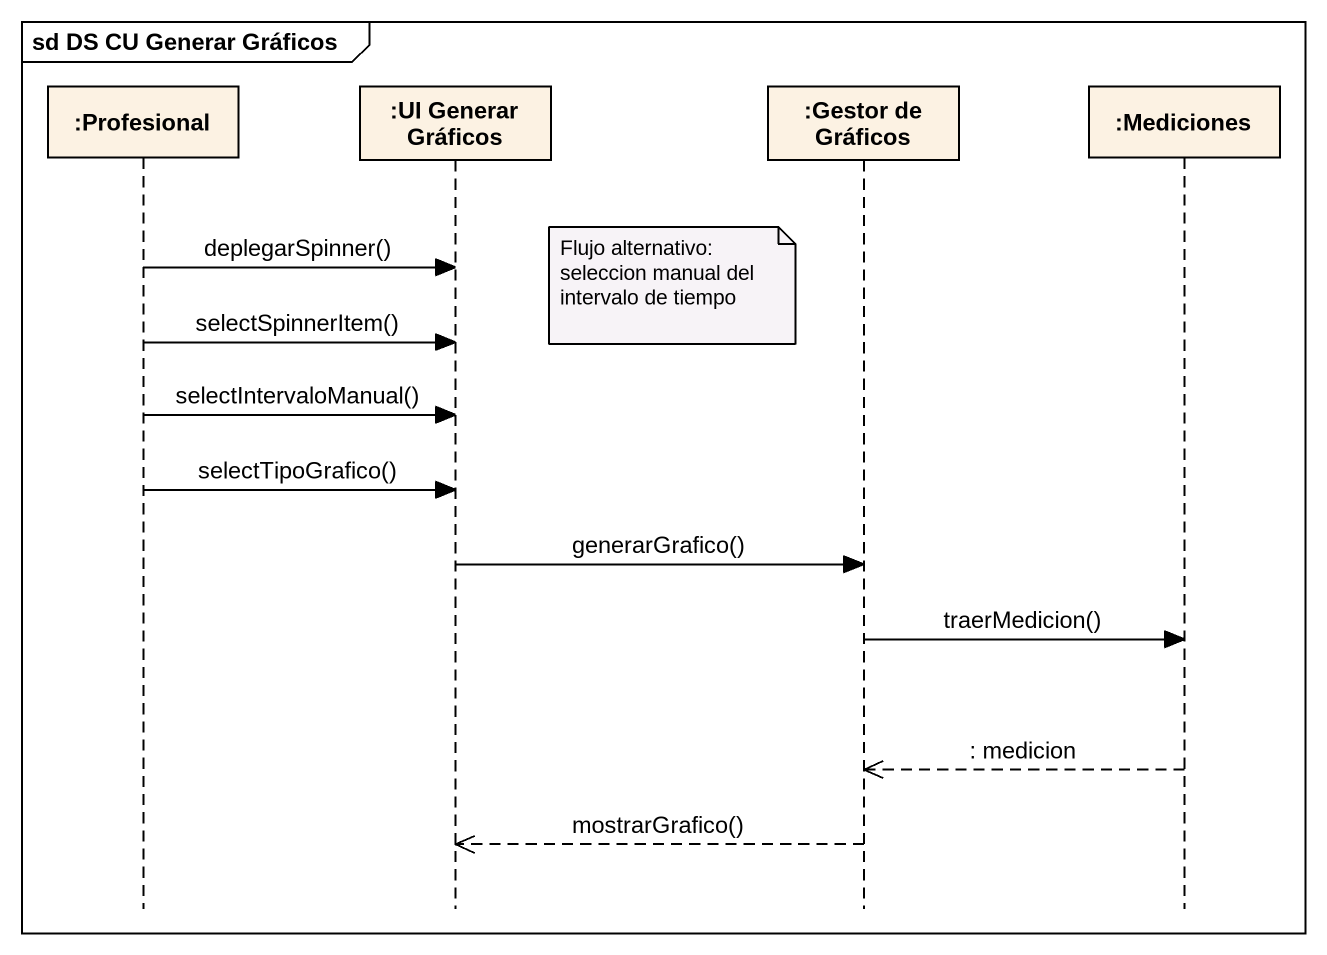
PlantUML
@startuml
mainframe sd DS CU Generar Gráficos
hide footbox
participant ":Profesional" as Profesional
participant ":UI Generar Gráficos" as UI_Generar_Gráficos
participant ":Gestor de Gráficos" as Gestor_de_Gráficos
participant ":Mediciones" as Mediciones

Profesional -> UI_Generar_Gráficos : deplegarSpinner()
note left of Gestor_de_Gráficos : Flujo alternativo: seleccion manual del intervalo de tiempo
Profesional -> UI_Generar_Gráficos : selectSpinnerItem()
Profesional -> UI_Generar_Gráficos : selectIntervaloManual()
Profesional -> UI_Generar_Gráficos : selectTipoGrafico()
UI_Generar_Gráficos -> Gestor_de_Gráficos : generarGrafico()
Gestor_de_Gráficos -> Mediciones : traerMedicion()
Mediciones -->> Gestor_de_Gráficos : : medicion
Gestor_de_Gráficos -->> UI_Generar_Gráficos : mostrarGrafico()
@enduml
